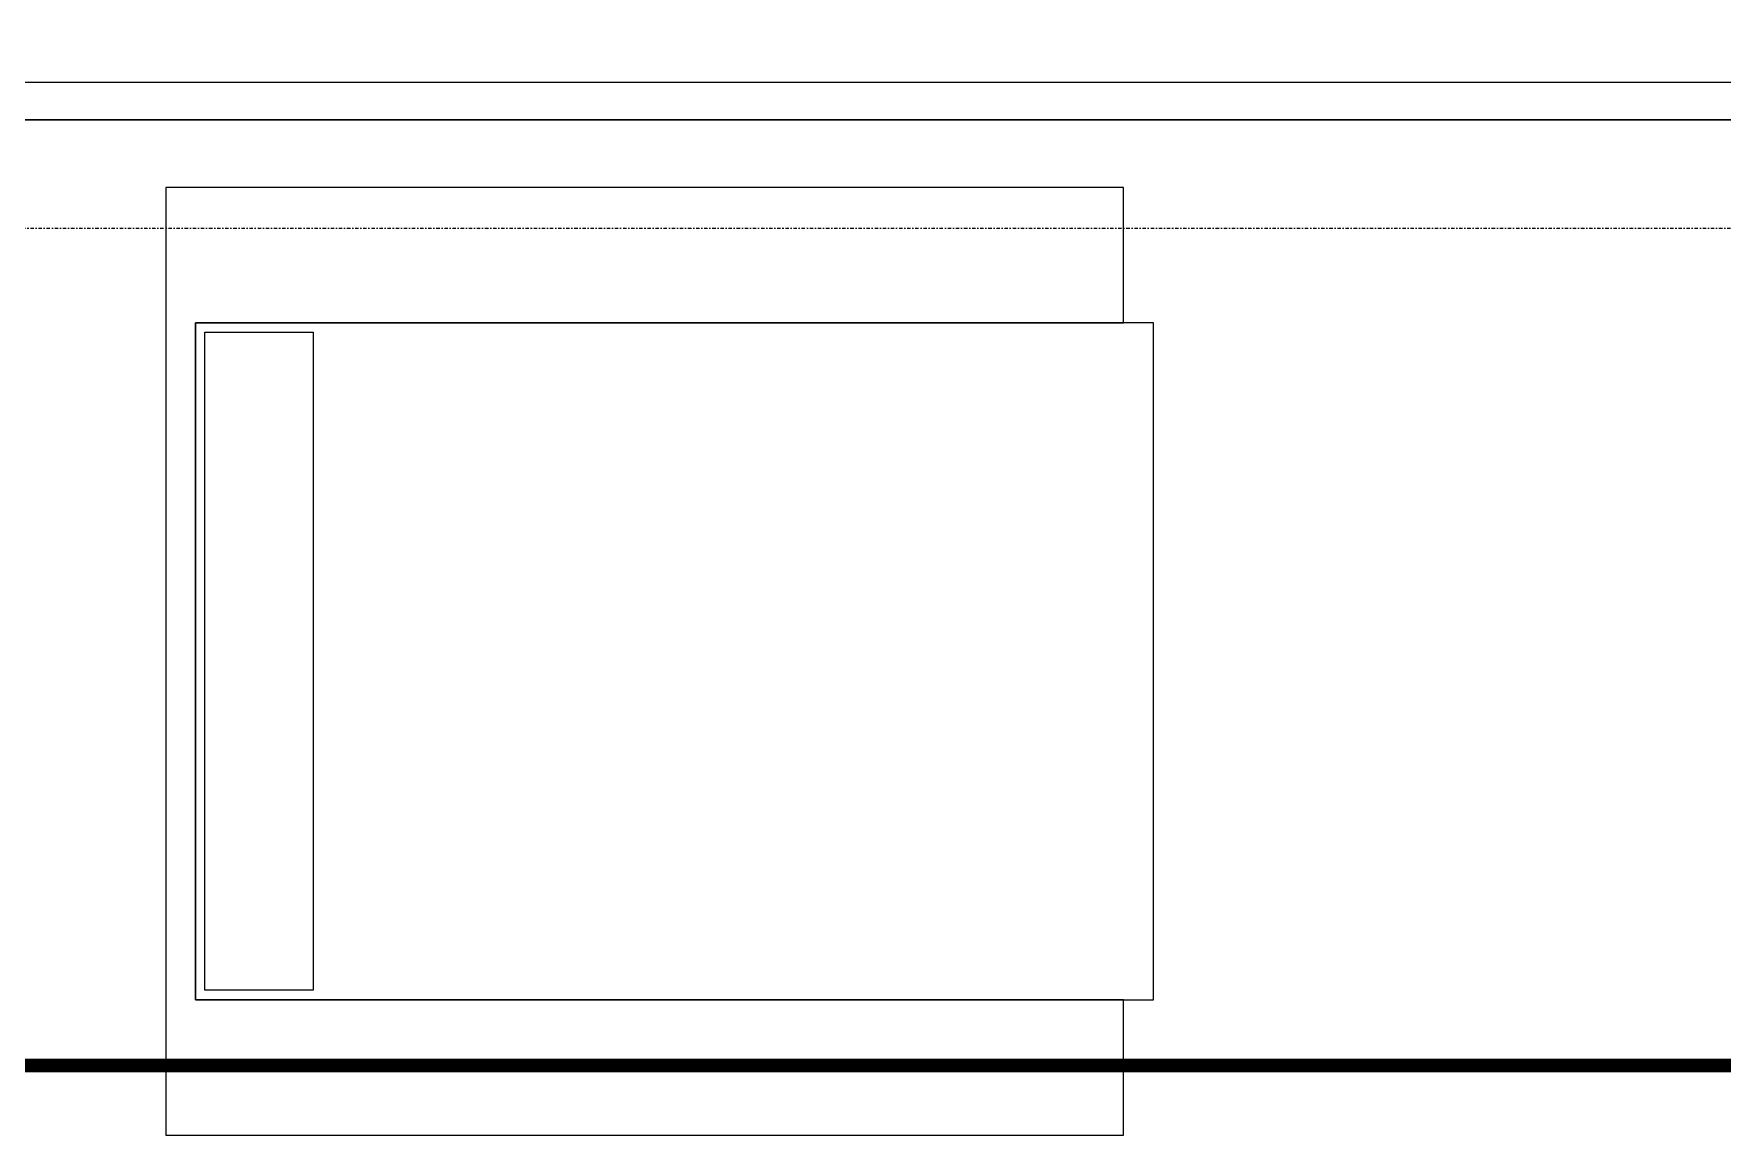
# Model space of a CAD drawing. Extents: x -1439 to 23780, y -1362 to 4476.
# Drawn here: x 21363.2 to 21487.9, y 2717.8 to 2799.4 of the extents above; entities that cross this region are included whole.
import ezdxf

# ---------------------------------------------------------------- set-up
doc = ezdxf.new("R2010")
doc.units = 0
doc.header["$MEASUREMENT"] = 0
doc.linetypes.add('Audi$0$DASHDOT2', pattern=[0.5, 0.25, -0.125, 0, -0.125])
doc.linetypes.add('Audi$0$HIDDEN2', pattern=[4.7625, 3.175, -1.5875])
doc.layers.get('0').update_dxf_attribs({"color": 9, "lineweight": 9})
for name, color, linetype, lineweight in [('Audi$0$05', 8, 'Continuous', 9), ('Audi$0$21', 8, 'Continuous', 9), ('Audi$0$24', 8, 'Audi$0$DASHDOT2', 9), ('E-KABLO', 7, 'Continuous', 30)]:
    doc.layers.add(name, color=color, linetype=linetype, lineweight=lineweight)

# ---------------------------------------------------------------- blocks, each defined once
blk = doc.blocks.new('Audi$0$p-audi_koltuk1')
for points in [[(60, -70.8), (70, -70.8), (70, 0), (0, 0), (0, -70.8), (10, -70.8), (10, -2.2), (60, -2.2), (60, -70.8)], [(10, -73), (60, -73), (60, -2.2), (10, -2.2), (10, -73)], [(59.3, -10.9), (10.7, -10.9), (10.7, -2.9), (59.3, -2.9), (59.3, -10.9)]]:
    blk.add_lwpolyline(points, close=True)
blk = doc.blocks.new('Audi$0$p-waiting')
at = {"layer": 'Audi$0$05'}
blk.add_lwpolyline([(-140, 0), (140, 0), (140, 280), (-140, 280)], close=True, dxfattribs=at)
at = {"layer": 'Audi$0$05', "rotation": 90.00000000000001}
blk.add_blockref('Audi$0$p-audi_koltuk1', (-129.54, 202.26), dxfattribs=at)
blk = doc.blocks.new('Audi$0$P-AKS_AUDI')
at = {"layer": 'Audi$0$24'}
blk.add_lwpolyline([(-3840, 0), (360, 0)], dxfattribs=at)
blk = doc.blocks.new('Audi$0$ÇATI KATI PLANI')
at = {"layer": 'Audi$0$24'}
blk.add_blockref('Audi$0$P-AKS_AUDI', (22557.5, 2785), dxfattribs=at)

msp = doc.modelspace()

# ---------------------------------------------------------------- linework, layer by layer
at = {"layer": 'Audi$0$21', "linetype": 'Audi$0$HIDDEN2', "ltscale": 0.1, "const_width": 1}
msp.add_lwpolyline([(21106.72, 2881.81), (21846.44, 2881.81), (21846.44, 2723.15), (21106.72, 2723.15)], close=True, dxfattribs=at)
at = {"layer": 'E-KABLO', "color": 6, "ltscale": 40}
msp.add_line((21805.5, 2793), (20171.5, 2793), dxfattribs=at)

# ---------------------------------------------------------------- block references
msp.add_blockref('Audi$0$ÇATI KATI PLANI', (0, 0))
at = {"layer": 'Audi$0$05'}
msp.add_blockref('Audi$0$p-waiting', (21502.44, 2515.75), dxfattribs=at)

doc.saveas('drawing.dxf')
